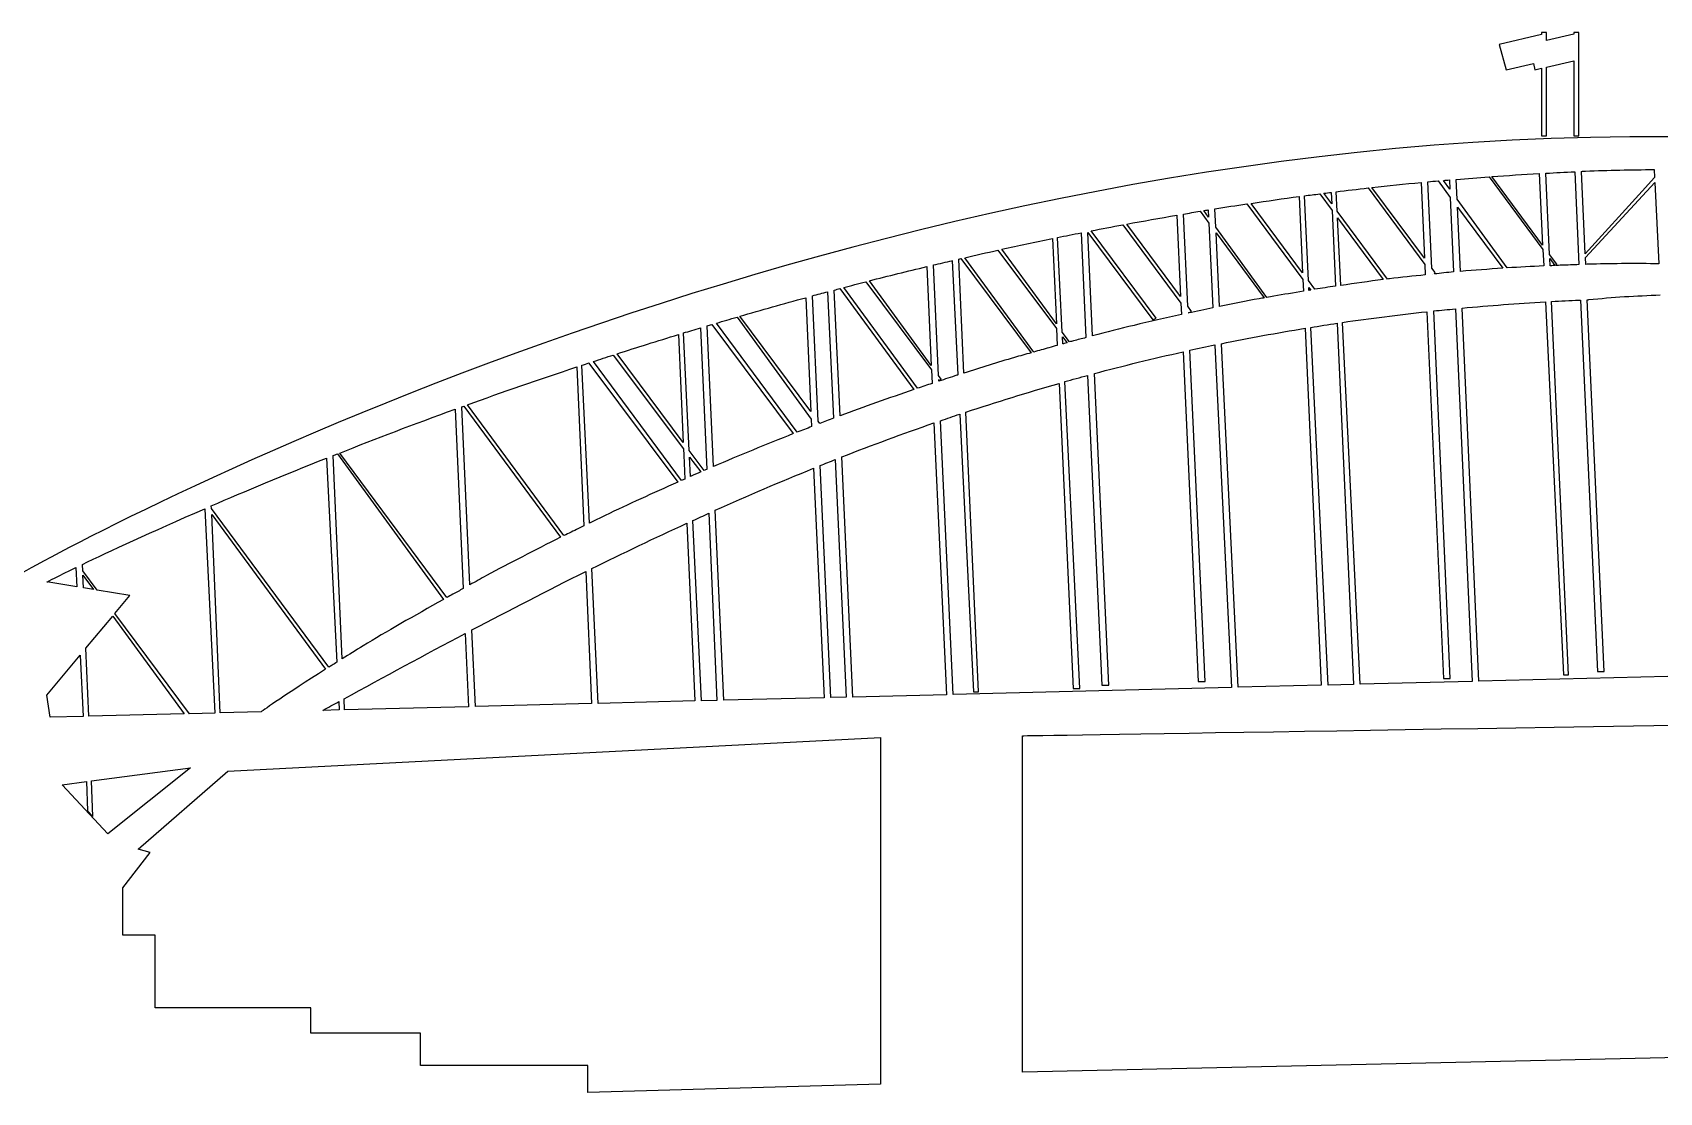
# Model space of a CAD drawing. Extents: x 4 to 1175, y 15 to 761.
# Drawn here: x 15.89 to 25.51, y 21.62 to 27.88 of the extents above; entities that cross this region are included whole.
import ezdxf

# ---------------------------------------------------------------- set-up
doc = ezdxf.new("R2010")
doc.units = 0
doc.layers.get('0').update_dxf_attribs({"linetype": 'CONTINUOUS'})

msp = doc.modelspace()

# ---------------------------------------------------------------- linework, layer by layer
at = {"color": 1}
for p, q in [((24.817077, 27.870201), (24.567095, 27.812662)), ((24.567095, 27.812662), (24.607074, 27.662739)), ((24.847098, 27.882678), (24.817077, 27.882654)), ((24.817077, 27.882654), (24.817077, 27.870201)), ((24.847098, 27.835681), (24.847098, 27.882678)), ((25.007017, 27.872575), (24.847098, 27.835681)), ((25.037039, 27.882664), (25.007017, 27.882664)), ((25.007017, 27.882664), (25.007017, 27.872575)), ((25.037039, 27.272874), (25.037039, 27.882664)), ((24.847098, 27.678864), (25.007017, 27.715758)), ((25.007017, 27.715758), (25.007017, 27.272874)), ((24.607074, 27.662739), (24.769629, 27.700222)), ((24.769629, 27.700222), (24.777097, 27.662739)), ((24.777097, 27.662739), (24.817077, 27.671982)), ((24.817077, 27.671982), (24.817077, 27.272874)), ((24.847098, 27.272874), (24.847098, 27.678864)), ((24.817077, 27.272874), (24.847098, 27.272874)), ((25.007017, 27.272874), (25.037039, 27.272874)), ((24.803019, 27.04862), (24.823523, 26.625795)), ((24.80302, 27.04862), (24.803019, 27.04862)), ((24.864233, 26.571079), (24.842558, 27.05086)), ((25.013021, 27.059926), (25.013023, 27.059874)), ((25.013023, 27.059874), (25.037918, 26.510401)), ((25.0751, 26.573411), (25.052988, 27.061828)), ((25.48266, 27.072305), (25.482673, 27.072221)), ((25.482673, 27.072221), (25.485002, 27.025079)), ((23.573163, 26.937333), (23.57317, 26.937319)), ((23.57317, 26.937319), (23.576239, 26.86997)), ((23.608907, 26.825746), (23.603344, 26.94097)), ((23.791227, 26.963812), (24.126294, 26.511999)), ((23.791234, 26.963653), (23.791227, 26.963812)), ((24.124683, 26.547746), (23.814365, 26.966183)), ((24.104326, 26.996204), (24.104327, 26.996197)), ((24.104327, 26.996197), (24.124683, 26.547746)), ((24.167744, 26.489763), (24.144605, 27.000286)), ((24.204795, 27.006001), (24.20479, 27.005969)), ((24.20479, 27.005969), (24.277427, 26.90802)), ((24.275245, 26.956062), (24.237023, 27.008622)), ((24.272755, 27.011444), (24.27274, 27.011402)), ((24.27274, 27.011402), (24.275245, 26.956062)), ((24.318289, 26.897056), (24.313018, 27.014478)), ((24.506766, 27.029718), (24.50676, 27.029711)), ((24.50676, 27.029711), (24.82484, 26.600733)), ((24.823523, 26.625795), (24.523163, 27.031052)), ((25.412365, 26.944991), (25.0751, 26.573411)), ((25.075993, 26.553126), (25.486335, 26.996903)), ((25.485002, 27.025079), (25.412365, 26.944991)), ((25.486335, 26.996903), (25.509766, 26.515513)), ((22.890722, 26.73167), (22.885452, 26.840746)), ((23.075244, 26.869003), (23.075254, 26.868985)), ((23.075254, 26.868985), (23.406368, 26.422732)), ((23.404464, 26.462204), (23.100004, 26.872732)), ((23.384109, 26.913435), (23.404464, 26.462204)), ((23.384109, 26.913435), (23.384109, 26.913435)), ((23.438881, 26.415945), (23.414426, 26.917245)), ((23.505219, 26.928675), (23.578002, 26.830582)), ((23.505222, 26.928675), (23.505219, 26.928675)), ((23.576239, 26.86997), (23.530255, 26.9319)), ((24.277427, 26.90802), (24.297344, 26.467186)), ((24.614548, 26.490776), (24.318289, 26.897056)), ((24.320335, 26.849794), (24.588184, 26.488751)), ((24.337469, 26.470442), (24.320335, 26.849794)), ((22.340386, 26.745503), (22.340391, 26.745513)), ((22.340391, 26.745513), (22.684099, 26.281984)), ((22.682195, 26.321683), (22.364262, 26.750219)), ((22.659935, 26.802487), (22.682195, 26.321683)), ((22.659935, 26.802487), (22.659935, 26.802487)), ((22.724809, 26.264211), (22.699621, 26.809288)), ((22.797593, 26.825975), (22.797594, 26.825982)), ((22.797594, 26.825982), (22.849583, 26.756001)), ((22.847821, 26.790355), (22.819264, 26.829594)), ((22.845771, 26.834145), (22.845775, 26.834131)), ((22.845775, 26.834131), (22.847821, 26.790355)), ((22.849583, 26.756001), (22.873892, 26.254404)), ((23.578002, 26.830582), (23.598213, 26.382865)), ((23.906045, 26.425029), (23.608907, 26.825746)), ((23.610806, 26.786224), (23.881145, 26.42167)), ((23.630138, 26.387133), (23.610806, 26.786224)), ((21.924778, 26.664089), (21.924779, 26.664089)), ((21.924779, 26.664089), (21.948062, 26.159712)), ((21.983065, 26.111857), (21.955386, 26.670552)), ((22.09407, 26.698668), (22.09407, 26.698661)), ((22.09407, 26.698661), (22.122772, 26.078478)), ((22.162601, 26.088581), (22.134336, 26.700273)), ((22.134336, 26.700273), (22.51773, 26.183305)), ((22.537648, 26.193395), (22.154547, 26.710218)), ((23.193278, 26.316458), (22.890722, 26.73167)), ((22.892344, 26.698308), (23.177474, 26.31384)), ((22.913581, 26.262162), (22.892344, 26.698308)), ((21.814069, 25.99337), (21.406219, 26.550893)), ((21.602895, 26.59584), (21.602892, 26.595826)), ((21.602892, 26.595826), (21.949382, 26.13186)), ((21.948062, 26.159712), (21.625296, 26.600987)), ((24.82484, 26.600733), (24.829677, 26.502347)), ((24.906995, 26.513541), (24.864233, 26.571079)), ((25.077898, 26.511985), (25.075993, 26.553126)), ((21.181861, 26.498629), (21.208661, 25.914605)), ((21.181862, 26.498629), (21.181861, 26.498629)), ((21.251697, 25.855667), (21.221824, 26.508351)), ((21.331364, 26.533681), (21.331381, 26.533765)), ((21.331381, 26.533765), (21.364916, 25.857949)), ((21.401968, 25.869376), (21.371213, 26.542849)), ((21.38337, 26.545672), (21.38337, 26.545619)), ((21.38337, 26.545619), (21.798836, 25.988974)), ((24.126294, 26.511999), (24.129081, 26.449335)), ((24.187221, 26.463411), (24.167744, 26.489763)), ((24.183118, 26.45505), (24.187221, 26.463411)), ((24.865405, 26.545767), (24.895867, 26.504626)), ((24.86731, 26.503621), (24.865405, 26.545767)), ((24.898648, 26.50518), (24.906995, 26.513541)), ((20.669155, 25.616889), (20.635178, 26.35991)), ((20.667983, 26.368694), (20.667984, 26.368694)), ((20.667984, 26.368694), (21.10483, 25.771497)), ((21.126794, 25.778892), (20.690972, 26.374772)), ((20.821016, 26.409168), (20.821019, 26.409193)), ((20.821019, 26.409193), (21.209832, 25.887978)), ((21.208661, 25.914605), (20.842694, 26.414883)), ((23.406368, 26.422732), (23.409578, 26.353041)), ((23.476957, 26.364556), (23.438881, 26.415945)), ((23.440783, 26.375996), (23.452647, 26.360051)), ((23.441661, 26.358287), (23.440783, 26.375996)), ((24.16935, 26.453854), (24.169649, 26.453501)), ((24.16935, 26.453501), (24.16935, 26.453854)), ((20.466473, 26.314966), (20.466475, 26.314966)), ((20.466475, 26.314966), (20.497226, 25.641636)), ((20.539843, 25.585114), (20.505867, 26.325792)), ((20.595638, 26.349499), (20.595639, 26.349503)), ((20.595639, 26.349503), (20.629908, 25.601942)), ((22.684099, 26.281984), (22.687168, 26.214636)), ((22.747655, 26.233449), (22.724809, 26.264211)), ((24.839924, 26.290525), (24.946976, 24.084447)), ((24.976997, 24.084447), (24.876828, 26.292427)), ((25.047436, 26.300823), (25.147019, 24.104411)), ((25.186999, 24.104411), (25.08727, 26.302872)), ((20.060084, 26.200274), (20.060088, 26.200281)), ((20.060088, 26.200281), (20.499278, 25.596491)), ((20.497226, 25.641636), (20.076195, 26.20516)), ((22.51773, 26.183305), (22.537648, 26.193395)), ((22.726715, 26.223706), (22.727314, 26.223)), ((22.726715, 26.2227), (22.726715, 26.223706)), ((22.729497, 26.224383), (22.747655, 26.233449)), ((23.744658, 24.029096), (23.640681, 26.168852)), ((24.138889, 26.231805), (24.237154, 24.063944)), ((24.277133, 24.063944), (24.179161, 26.23649)), ((24.307302, 26.248802), (24.307302, 26.248788)), ((24.307302, 26.248788), (24.40703, 24.045783)), ((24.447011, 24.047405), (24.347281, 26.253191)), ((19.713157, 26.096829), (19.713158, 26.096829)), ((19.713158, 26.096829), (19.74186, 25.459074)), ((19.777588, 25.411579), (19.743612, 26.106432)), ((19.843928, 26.136312), (19.843934, 26.136287)), ((19.843934, 26.136287), (19.880985, 25.299565)), ((19.920086, 25.316252), (19.883328, 26.147848)), ((19.91042, 26.155902), (20.392666, 25.510826)), ((19.910421, 26.155891), (19.91042, 26.155902)), ((20.414922, 25.519476), (19.938534, 26.164255)), ((21.949382, 26.13186), (21.953925, 26.03274)), ((22.025973, 26.053148), (21.983065, 26.111857)), ((21.984382, 26.084094), (22.011328, 26.048079)), ((21.98658, 26.04127), (21.984382, 26.084094)), ((23.419402, 26.134171), (23.514738, 24.023406)), ((23.419402, 26.13416), (23.419402, 26.134171)), ((23.554864, 24.0242), (23.452206, 26.139064)), ((23.608024, 26.163663), (23.704385, 24.02801)), ((23.608024, 26.163652), (23.608024, 26.163663)), ((19.328299, 25.975791), (19.743619, 25.420173)), ((19.32831, 25.975773), (19.328299, 25.975791)), ((19.74186, 25.459074), (19.350412, 25.982924)), ((22.697425, 25.994721), (22.787636, 24.044421)), ((22.827615, 24.044421), (22.736966, 26.003653)), ((22.884583, 26.035262), (22.884583, 26.035199)), ((22.884583, 26.035199), (22.884583, 26.035047)), ((22.884583, 26.035047), (22.884583, 26.034899)), ((22.884583, 26.034899), (22.884583, 26.034747)), ((22.884583, 26.034747), (22.884583, 26.034599)), ((22.884583, 26.034599), (22.884583, 26.034447)), ((22.884583, 26.034447), (22.884583, 26.034299)), ((22.884583, 26.034299), (22.982848, 24.009475)), ((23.022828, 24.011094), (22.924123, 26.042946)), ((19.112877, 25.905415), (19.112878, 25.905412)), ((19.112878, 25.905412), (19.154029, 24.965181)), ((19.187858, 24.981684), (19.142753, 25.915413)), ((19.183757, 25.928889), (19.183757, 25.928801)), ((19.183757, 25.928801), (19.183757, 25.928649)), ((19.183757, 25.928649), (19.710083, 25.224427)), ((19.731035, 25.233483), (19.211008, 25.937412)), ((21.209832, 25.887978), (21.21349, 25.807749)), ((21.267953, 25.833406), (21.251697, 25.855667)), ((21.253323, 25.820812), (21.252864, 25.830337)), ((21.252864, 25.830337), (21.257994, 25.823458)), ((21.257994, 25.823458), (21.267953, 25.833406)), ((21.964319, 25.807805), (22.047793, 24.004451)), ((22.087772, 24.004451), (21.997709, 25.8183)), ((22.133025, 25.855635), (22.217816, 24.02451)), ((22.257796, 24.02451), (22.172858, 25.866321)), ((18.393098, 25.655624), (18.393098, 25.655613)), ((18.393098, 25.655613), (18.441425, 24.595619)), ((18.48038, 24.617173), (18.432492, 25.670141)), ((18.443915, 25.67424), (19.01637, 24.897836)), ((18.443915, 25.674233), (18.443915, 25.67424)), ((19.036286, 24.907792), (18.465734, 25.681853)), ((20.499278, 25.596491), (20.501324, 25.552426)), ((21.376487, 25.625966), (21.45791, 23.98356)), ((21.487932, 23.98356), (21.412512, 25.637826)), ((20.550095, 25.571497), (20.539843, 25.585114)), ((21.224183, 25.574238), (21.224183, 25.574228)), ((21.224183, 25.574228), (21.297846, 23.967399)), ((21.337825, 23.968041), (21.26387, 25.587608)), ((18.343307, 24.541167), (17.710662, 25.396336)), ((19.743619, 25.420173), (19.745242, 25.383717)), ((19.866041, 25.293279), (19.777588, 25.411579)), ((17.632892, 25.366406), (17.632899, 25.366385)), ((17.632899, 25.366385), (17.693967, 24.159691)), ((17.725893, 24.179443), (17.672147, 25.38172)), ((17.696898, 25.391245), (17.696896, 25.391115)), ((17.696896, 25.391115), (18.324415, 24.53082)), ((19.745242, 25.383717), (19.751539, 25.242726)), ((19.779498, 25.3721), (19.845252, 25.284255)), ((19.785063, 25.258043), (19.779498, 25.3721)), ((20.512604, 25.306205), (20.512604, 25.306194)), ((20.512604, 25.306194), (20.574698, 23.949139)), ((20.614677, 23.950099), (20.551852, 25.32209)), ((20.641037, 25.358105), (20.641037, 25.358024)), ((20.641037, 25.358024), (20.705474, 23.952215)), ((20.745307, 23.953499), (20.680285, 25.373366)), ((16.912826, 25.066651), (16.972577, 23.858348)), ((16.912844, 25.066644), (16.912826, 25.066651)), ((16.952368, 25.067741), (16.951627, 25.083545)), ((17.645788, 24.129705), (16.952368, 25.067741)), ((16.953831, 25.031902), (17.627334, 24.118317)), ((17.003476, 23.859325), (16.953831, 25.031902)), ((19.892408, 25.040263), (19.94132, 23.933271)), ((19.892408, 25.040136), (19.892408, 25.040263)), ((19.9813, 23.934217), (19.931509, 25.058191)), ((19.763389, 24.980996), (19.810545, 23.930227)), ((19.763389, 24.980986), (19.763389, 24.980996)), ((19.850232, 23.930802), (19.79795, 24.996505)), ((16.191143, 24.700478), (16.189696, 24.73752)), ((16.156293, 24.605031), (15.979387, 24.633888)), ((16.150581, 24.71895), (16.150578, 24.718936)), ((16.150578, 24.718936), (16.156293, 24.605031)), ((16.2774, 24.584816), (16.191143, 24.700478)), ((16.192315, 24.673949), (16.254408, 24.588888)), ((16.195537, 24.598554), (16.192315, 24.673949)), ((19.165891, 24.695786), (19.20016, 23.914846)), ((19.165893, 24.695776), (19.165891, 24.695786)), ((19.23926, 23.915869), (19.200746, 24.712765)), ((16.254408, 24.588888), (16.195537, 24.598554)), ((16.469243, 24.55349), (16.2774, 24.584816)), ((16.380497, 24.446612), (16.469243, 24.55349)), ((18.441425, 24.595619), (18.441425, 24.595319)), ((16.82203, 23.854538), (16.380497, 24.446612)), ((16.210475, 24.242276), (16.368635, 24.432473)), ((16.368635, 24.432473), (16.791131, 23.854016)), ((18.513185, 23.89756), (18.492537, 24.350544)), ((16.227462, 23.839799), (16.210475, 24.242276)), ((18.453434, 24.329677), (18.473203, 23.896311)), ((18.453434, 24.329677), (18.453434, 24.329677)), ((15.979385, 23.963945), (16.176206, 24.200839)), ((16.176206, 24.200839), (16.194074, 23.838917)), ((24.237154, 24.063944), (24.277133, 24.063944)), ((26.346262, 24.095136), (24.447011, 24.047405)), ((24.946976, 24.084447), (24.976997, 24.084447)), ((25.147019, 24.104411), (25.186999, 24.104411)), ((15.999447, 23.834084), (15.979385, 23.963945)), ((21.297846, 23.967399), (20.745307, 23.953499)), ((22.982848, 24.009475), (21.337825, 23.968041)), ((21.45791, 23.98356), (21.487932, 23.98356)), ((22.047793, 24.004451), (22.087772, 24.004451)), ((22.217816, 24.02451), (22.257796, 24.02451)), ((22.787636, 24.044421), (22.827615, 24.044421)), ((23.514738, 24.023406), (23.022828, 24.011094)), ((23.704385, 24.02801), (23.554864, 24.0242)), ((24.40703, 24.045783), (23.744658, 24.029096)), ((16.972577, 23.858348), (16.82203, 23.854538)), ((17.24555, 23.865323), (17.003476, 23.859325)), ((17.708334, 23.877201), (17.610655, 23.874731)), ((17.705845, 23.926561), (17.705829, 23.92654)), ((17.705829, 23.92654), (17.708334, 23.877201)), ((17.739365, 23.87786), (17.736437, 23.943015)), ((18.473203, 23.896311), (17.739365, 23.87786)), ((19.20016, 23.914846), (18.513185, 23.89756)), ((19.810545, 23.930227), (19.23926, 23.915869)), ((19.94132, 23.933271), (19.850232, 23.930802)), ((20.574698, 23.949139), (19.9813, 23.934217)), ((20.705474, 23.952215), (20.614677, 23.950099)), ((16.194074, 23.838917), (15.999447, 23.834084)), ((16.791131, 23.854016), (16.227462, 23.839799)), ((17.049167, 23.514281), (20.908154, 23.714263)), ((20.908154, 23.714263), (20.908154, 21.665281)), ((21.747873, 21.735847), (21.747873, 23.724811)), ((16.24372, 23.457875), (16.829206, 23.5349)), ((16.829206, 23.5349), (16.339346, 23.145017)), ((16.519328, 23.054562), (17.049167, 23.514281)), ((16.069447, 23.434906), (16.21311, 23.453779)), ((16.339346, 23.145017), (16.069447, 23.434906)), ((16.21311, 23.453779), (16.219992, 23.281454)), ((16.250162, 23.247341), (16.24372, 23.457875)), ((16.219992, 23.281454), (16.250162, 23.247341)), ((16.429264, 22.824685), (16.589182, 23.034489)), ((16.589182, 23.034489), (16.519328, 23.054562)), ((16.429264, 22.544752), (16.429264, 22.824685)), ((16.619203, 22.544752), (16.429264, 22.544752)), ((16.619203, 22.115048), (16.619203, 22.544752)), ((17.539028, 22.115048), (16.619203, 22.115048)), ((17.539028, 21.965124), (17.539028, 22.115048)), ((18.188806, 21.965124), (17.539028, 21.965124)), ((18.188806, 21.775234), (18.188806, 21.965124)), ((34.214635, 22.015046), (21.747873, 21.735847)), ((19.178485, 21.775234), (18.188806, 21.775234)), ((19.178485, 21.615355), (19.178485, 21.775234)), ((20.908154, 21.665281), (19.178485, 21.615355))]:
    msp.add_line(p, q, dxfattribs=at)
for points in [[(35.114396, 24.83417), (35.114396, 24.83417), (30.075722, 27.372876), (25.10704, 27.262932)], [(25.10704, 27.262932), (20.12836, 27.152989), (15.809505, 24.674291), (15.809505, 24.674291)], [(24.523163, 27.031052), (24.616201, 27.037754), (24.709528, 27.043399), (24.80302, 27.04862)], [(24.842558, 27.05086), (24.899377, 27.054035), (24.956054, 27.057457), (25.013021, 27.059926)], [(25.052988, 27.061828), (25.061021, 27.062128), (25.068973, 27.062886), (25.077005, 27.063239)], [(25.077005, 27.063239), (25.211912, 27.068601), (25.347212, 27.071318), (25.48266, 27.072305)], [(23.530255, 26.9319), (23.54456, 26.933664), (23.558844, 26.935533), (23.573163, 26.937333)], [(23.603344, 26.94097), (23.665939, 26.948625), (23.72833, 26.956598), (23.791234, 26.963653)], [(23.814365, 26.966183), (23.910687, 26.976907), (24.007341, 26.986926), (24.104326, 26.996204)], [(24.144605, 27.000286), (24.164692, 27.00205), (24.184683, 27.004202), (24.204795, 27.006001)], [(24.237023, 27.008622), (24.24889, 27.00968), (24.260881, 27.010386), (24.272755, 27.011444)], [(24.313018, 27.014478), (24.377467, 27.019876), (24.442072, 27.024991), (24.506766, 27.029718)], [(22.885452, 26.840746), (22.948282, 26.850765), (23.012013, 26.859513), (23.075244, 26.869003)], [(23.100004, 26.872732), (23.194423, 26.886773), (23.288857, 26.900672), (23.384109, 26.913435)], [(23.414426, 26.917245), (23.444592, 26.921232), (23.474977, 26.924795), (23.505222, 26.928675)], [(22.154547, 26.710218), (22.216242, 26.722248), (22.2782, 26.733925), (22.340386, 26.745503)], [(22.364262, 26.750219), (22.462169, 26.768352), (22.560886, 26.785578), (22.659935, 26.802487)], [(22.699621, 26.809288), (22.732309, 26.814792), (22.764787, 26.820613), (22.797593, 26.825975)], [(22.819264, 26.829594), (22.828147, 26.831005), (22.836878, 26.832769), (22.845771, 26.834145)], [(21.625296, 26.600987), (21.724136, 26.622754), (21.824467, 26.643412), (21.924778, 26.664089)], [(21.955386, 26.670552), (22.001558, 26.680006), (22.047603, 26.68946), (22.09407, 26.698668)], [(21.406219, 26.550893), (21.471676, 26.565956), (21.536739, 26.581232), (21.602895, 26.59584)], [(20.842694, 26.414883), (20.954366, 26.443423), (21.067794, 26.471204), (21.181862, 26.498629)], [(21.221824, 26.508351), (21.258005, 26.516994), (21.294949, 26.525179), (21.331364, 26.533681)], [(21.371213, 26.542849), (21.375246, 26.543908), (21.379327, 26.544613), (21.38337, 26.545672)], [(24.297344, 26.467186), (24.259001, 26.463658), (24.221298, 26.45886), (24.183118, 26.45505)], [(24.588184, 26.488751), (24.504407, 26.483177), (24.420519, 26.477709), (24.337469, 26.470442)], [(24.829677, 26.502347), (24.757731, 26.499172), (24.685996, 26.495362), (24.614548, 26.490776)], [(24.886494, 26.504326), (24.880105, 26.504104), (24.873695, 26.503973), (24.86731, 26.503621)], [(24.895867, 26.504626), (24.892763, 26.504478), (24.889612, 26.504478), (24.886494, 26.504326)], [(24.936724, 26.506591), (24.924021, 26.506238), (24.911335, 26.505533), (24.898648, 26.50518)], [(25.037918, 26.510401), (25.004059, 26.509343), (24.970482, 26.507932), (24.936724, 26.506591)], [(25.116998, 26.513396), (25.103886, 26.513096), (25.090995, 26.512338), (25.077898, 26.511985)], [(25.509766, 26.515513), (25.379661, 26.516924), (25.248773, 26.516571), (25.116998, 26.513396)], [(20.635178, 26.35991), (20.646108, 26.362732), (20.657026, 26.365801), (20.667983, 26.368694)], [(20.690972, 26.374772), (20.734436, 26.386167), (20.777163, 26.397914), (20.821016, 26.409168)], [(23.445764, 26.358992), (23.444388, 26.358767), (23.443048, 26.358287), (23.441661, 26.358287)], [(23.452647, 26.360051), (23.450354, 26.359698), (23.448071, 26.359345), (23.445764, 26.358992)], [(23.598213, 26.382865), (23.557709, 26.376868), (23.517239, 26.370941), (23.476957, 26.364556)], [(23.881145, 26.42167), (23.796926, 26.411122), (23.713457, 26.399269), (23.630138, 26.387133)], [(23.917468, 26.426793), (23.91363, 26.42644), (23.909883, 26.425734), (23.906045, 26.425029)], [(24.129081, 26.449335), (24.058493, 26.441927), (23.98747, 26.435365), (23.917468, 26.426793)], [(24.169649, 26.453501), (24.169574, 26.453491), (24.169424, 26.453512), (24.16935, 26.453501)], [(20.076195, 26.20516), (20.204321, 26.242265), (20.334302, 26.278958), (20.466473, 26.314966)], [(20.505867, 26.325792), (20.535476, 26.3338), (20.565838, 26.341562), (20.595638, 26.349499)], [(23.148187, 26.308866), (23.069205, 26.294332), (22.991584, 26.277963), (22.913581, 26.262162)], [(23.177474, 26.31384), (23.167783, 26.312076), (23.15786, 26.310665), (23.148187, 26.308866)], [(23.23399, 26.323337), (23.220486, 26.320868), (23.206756, 26.318892), (23.193278, 26.316458)], [(23.409578, 26.353041), (23.350834, 26.343445), (23.292239, 26.333638), (23.23399, 26.323337)], [(24.347281, 26.253191), (24.508864, 26.268219), (24.672772, 26.280919), (24.839924, 26.290525)], [(24.876828, 26.292427), (24.930473, 26.295249), (24.984263, 26.298106), (25.038504, 26.30047)], [(25.038504, 26.30047), (25.041503, 26.300618), (25.044434, 26.30077), (25.047436, 26.300823)], [(25.08727, 26.302872), (25.090515, 26.303024), (25.09368, 26.303172), (25.096936, 26.303225)], [(25.096936, 26.303225), (25.236462, 26.31783), (25.377277, 26.326544), (25.518699, 26.330883)], [(19.938534, 26.164255), (19.97913, 26.17625), (20.019052, 26.18835), (20.060084, 26.200274)], [(22.687168, 26.214636), (22.593536, 26.194033), (22.499969, 26.173325), (22.407897, 26.151097)], [(22.727314, 26.223), (22.727089, 26.222958), (22.726926, 26.222778), (22.726715, 26.2227)], [(22.873892, 26.254404), (22.825669, 26.244491), (22.777332, 26.234755), (22.729497, 26.224383)], [(23.640681, 26.168852), (23.803753, 26.19277), (23.970106, 26.213507), (24.138889, 26.231805)], [(24.179161, 26.23649), (24.221544, 26.24097), (24.264543, 26.244675), (24.307302, 26.248802)], [(19.350412, 25.982924), (19.469146, 26.021066), (19.589893, 26.059177), (19.713157, 26.096829)], [(19.743612, 26.106432), (19.776537, 26.116451), (19.810696, 26.126328), (19.843928, 26.136312)], [(19.883328, 26.147848), (19.892334, 26.15067), (19.901394, 26.15321), (19.910421, 26.155891)], [(22.122772, 26.078478), (22.098632, 26.072128), (22.073861, 26.066342), (22.049842, 26.059886)], [(22.407897, 26.151097), (22.325173, 26.13113), (22.244008, 26.109762), (22.162601, 26.088581)], [(22.924123, 26.042946), (23.086457, 26.076107), (23.251456, 26.106594), (23.419402, 26.13416)], [(23.452206, 26.139064), (23.503973, 26.147424), (23.555696, 26.155856), (23.608024, 26.163652)], [(19.211008, 25.937412), (19.250078, 25.950218), (19.288711, 25.963024), (19.32831, 25.975773)], [(21.798836, 25.988974), (21.766267, 25.97959), (21.732898, 25.970842), (21.700571, 25.961317)], [(21.904133, 26.018699), (21.874052, 26.010268), (21.843952, 26.001942), (21.814069, 25.99337)], [(21.953925, 26.03274), (21.937228, 26.028118), (21.920768, 26.023356), (21.904133, 26.018699)], [(21.994341, 26.043387), (21.991731, 26.042681), (21.989191, 26.041976), (21.98658, 26.04127)], [(22.011328, 26.048079), (22.005605, 26.046668), (22.000056, 26.044904), (21.994341, 26.043387)], [(22.049842, 26.059886), (22.041785, 26.057769), (22.034016, 26.055335), (22.025973, 26.053148)], [(22.172858, 25.866321), (22.344709, 25.912238), (22.519468, 25.955026), (22.697425, 25.994721)], [(22.736966, 26.003653), (22.785968, 26.014413), (22.835087, 26.024996), (22.884583, 26.035262)], [(18.465734, 25.681853), (18.671522, 25.755922), (18.887667, 25.830739), (19.112877, 25.905415)], [(19.142753, 25.915413), (19.156307, 25.919893), (19.170139, 25.924409), (19.183757, 25.928889)], [(21.700571, 25.961317), (21.599655, 25.931542), (21.500452, 25.900639), (21.401968, 25.869376)], [(21.21349, 25.807749), (21.184548, 25.798153), (21.155506, 25.788628), (21.126794, 25.778892)], [(21.360521, 25.856538), (21.324255, 25.844932), (21.289244, 25.83262), (21.253323, 25.820812)], [(21.364916, 25.857949), (21.36347, 25.857596), (21.361953, 25.857244), (21.360521, 25.856538)], [(21.412512, 25.637826), (21.59331, 25.697781), (21.777181, 25.754497), (21.964319, 25.807805)], [(21.997709, 25.8183), (22.042607, 25.830965), (22.08773, 25.843383), (22.133025, 25.855635)], [(21.10483, 25.771497), (20.95653, 25.721124), (20.811018, 25.669686), (20.669155, 25.616889)], [(17.710662, 25.396336), (17.923624, 25.480329), (18.14851, 25.566802), (18.393098, 25.655624)], [(18.432492, 25.670141), (18.436217, 25.671552), (18.440182, 25.672963), (18.443915, 25.674233)], [(20.629908, 25.601942), (20.603068, 25.591888), (20.576693, 25.581622), (20.550095, 25.571497)], [(21.26387, 25.587608), (21.301317, 25.600485), (21.338786, 25.613361), (21.376487, 25.625966)], [(20.392666, 25.510826), (20.229747, 25.446832), (20.072926, 25.381752), (19.920086, 25.316252)], [(20.501324, 25.552426), (20.472696, 25.541419), (20.443261, 25.530554), (20.414922, 25.519476)], [(20.680285, 25.373366), (20.858823, 25.443333), (21.040135, 25.510297), (21.224183, 25.574238)], [(16.951627, 25.083545), (17.153655, 25.170918), (17.377079, 25.264616), (17.632892, 25.366406)], [(17.672147, 25.38172), (17.680035, 25.384895), (17.688964, 25.388106), (17.696898, 25.391245)], [(19.931509, 25.058191), (20.122626, 25.143874), (20.316226, 25.226646), (20.512604, 25.306205)], [(20.551852, 25.32209), (20.581616, 25.334049), (20.611134, 25.346291), (20.641037, 25.358105)], [(19.710083, 25.224427), (19.561979, 25.158581), (19.417828, 25.092534), (19.280851, 25.027069)], [(19.751539, 25.242726), (19.74461, 25.239551), (19.737939, 25.236552), (19.731035, 25.233483)], [(19.845252, 25.284255), (19.825077, 25.275506), (19.805049, 25.266828), (19.785063, 25.258043)], [(19.880685, 25.299417), (19.875869, 25.297301), (19.870842, 25.29536), (19.866041, 25.293279)], [(19.880985, 25.299565), (19.88091, 25.299523), (19.88076, 25.299516), (19.880685, 25.299417)], [(16.189696, 24.73752), (16.347077, 24.813536), (16.596858, 24.929315), (16.912844, 25.066644)], [(19.280851, 25.027069), (19.249002, 25.011865), (19.219082, 24.996836), (19.187858, 24.981684)], [(19.79795, 24.996505), (19.829506, 25.010933), (19.860728, 25.025856), (19.892408, 25.040136)], [(19.12181, 24.949518), (19.09351, 24.935619), (19.064047, 24.921613), (19.036286, 24.907792)], [(19.154029, 24.965181), (19.143298, 24.959925), (19.132464, 24.954739), (19.12181, 24.949518)], [(19.200746, 24.712765), (19.38645, 24.804586), (19.574048, 24.893906), (19.763389, 24.980986)], [(19.01637, 24.897836), (18.861728, 24.820645), (18.715145, 24.744727), (18.578205, 24.671342)], [(15.979387, 24.633888), (15.979387, 24.633888), (16.051342, 24.67045), (16.150581, 24.71895)], [(18.578205, 24.671342), (18.543111, 24.652539), (18.514257, 24.635638), (18.48038, 24.617173)], [(18.492537, 24.350544), (18.715507, 24.468068), (18.939661, 24.583486), (19.165893, 24.695776)], [(18.324415, 24.53082), (18.149158, 24.432819), (17.985679, 24.338856), (17.849931, 24.256599)], [(18.379772, 24.561205), (18.367633, 24.554467), (18.355271, 24.547835), (18.343307, 24.541167)], [(18.441425, 24.595319), (18.420382, 24.583783), (18.400323, 24.5726), (18.379772, 24.561205)], [(17.849931, 24.256599), (17.803262, 24.228306), (17.76762, 24.205369), (17.725893, 24.179443)], [(17.736437, 23.943015), (17.975083, 24.073289), (18.213847, 24.203058), (18.453434, 24.329677)], [(17.693967, 24.159691), (17.684608, 24.153835), (17.674352, 24.147555), (17.665265, 24.14184)], [(17.627334, 24.118317), (17.392357, 23.969547), (17.266398, 23.880175), (17.24555, 23.865323)], [(17.665265, 24.14184), (17.659095, 24.13796), (17.651835, 24.133515), (17.645788, 24.129705)], [(17.610655, 23.874731), (17.64237, 23.891947), (17.674118, 23.909233), (17.705845, 23.926561)], [(21.747873, 23.724811), (21.747873, 23.724811), (32.415103, 23.894751), (32.455092, 23.904746)]]:
    msp.add_open_spline(points, degree=3, dxfattribs=at)

doc.saveas('drawing.dxf')
